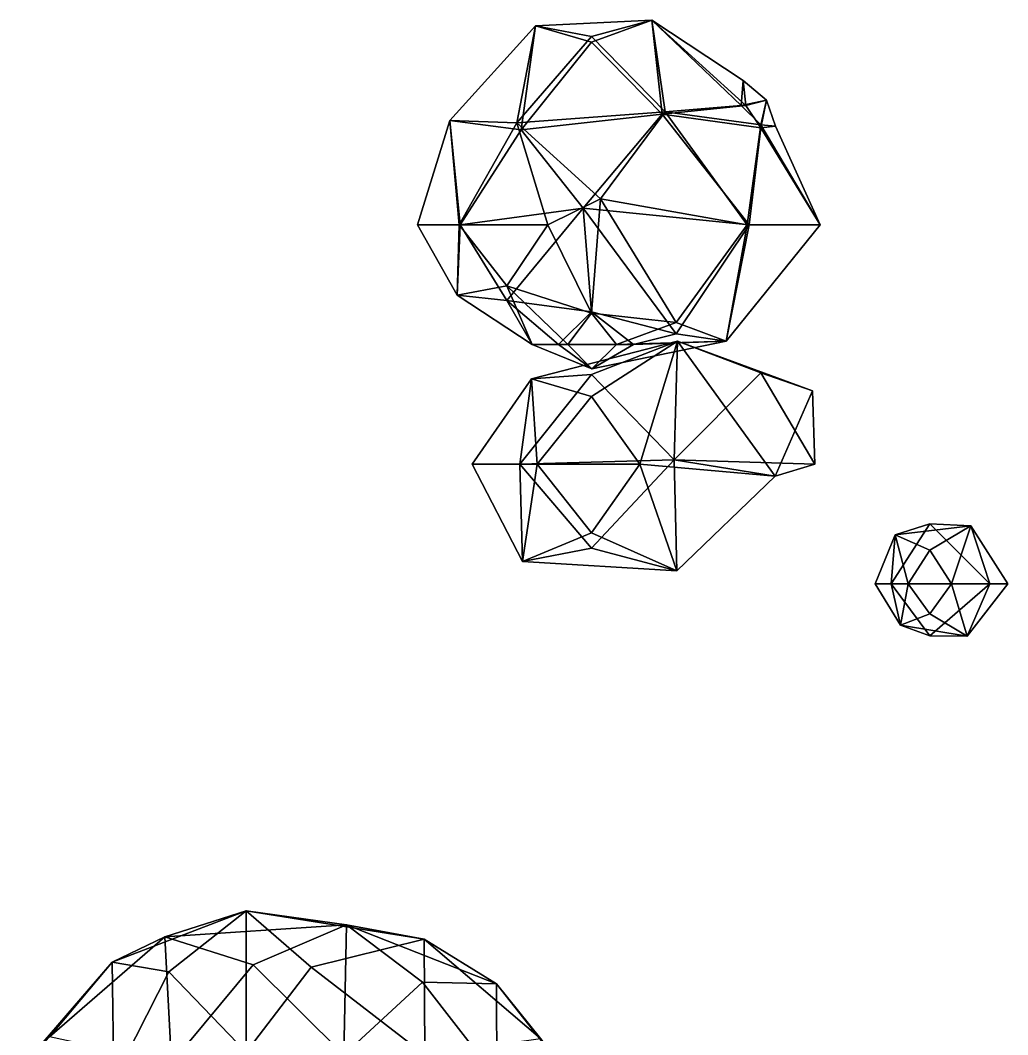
# Model space of a CAD drawing. Extents: x 290095 to 295679, y 4553756 to 4561441.
# Drawn here: x 293388.3 to 293535.4, y 4559053.5 to 4559204.7 of the extents above; entities that cross this region are included whole.
import ezdxf

# ---------------------------------------------------------------- set-up
doc = ezdxf.new("R2010")
doc.units = 0
doc.layers.add('Au_ppm_Pref_-_0_5', color=7, linetype='CONTINUOUS')

msp = doc.modelspace()

# ---------------------------------------------------------------- linework, layer by layer
at = {"layer": 'Au_ppm_Pref_-_0_5'}
for points in [[(293482.38, 4559204.69, 1799.62), (293473.41, 4559202.27, 1803.04), (293465.04, 4559203.85, 1799.62)], [(293482.38, 4559204.69, 1799.62), (293465.04, 4559203.85, 1799.62), (293473.41, 4559201.43, 1796.47)], [(293482.38, 4559204.69, 1799.62), (293484.36, 4559191.05, 1804.46), (293473.41, 4559202.27, 1803.04)], [(293482.38, 4559204.69, 1799.62), (293473.41, 4559201.43, 1796.47), (293483.92, 4559190.72, 1795.09)], [(293495.69, 4559192.01, 1800.99), (293484.36, 4559191.05, 1804.46), (293482.38, 4559204.69, 1799.62)], [(293495.69, 4559192.01, 1800.99), (293482.38, 4559204.69, 1799.62), (293495.97, 4559195.73, 1799.62)], [(293496.37, 4559192.01, 1798.56), (293495.97, 4559195.73, 1799.62), (293482.38, 4559204.69, 1799.62)], [(293496.37, 4559192.01, 1798.56), (293482.38, 4559204.69, 1799.62), (293483.92, 4559190.72, 1795.09)], [(293452.3, 4559189.76, 1799.62), (293465.04, 4559203.85, 1799.62), (293462.29, 4559189.39, 1803.98)], [(293465.04, 4559203.85, 1799.62), (293452.3, 4559189.76, 1799.62), (293462.92, 4559188.39, 1795.88)], [(293465.04, 4559203.85, 1799.62), (293473.41, 4559202.27, 1803.04), (293462.29, 4559189.39, 1803.98)], [(293465.04, 4559203.85, 1799.62), (293462.92, 4559188.39, 1795.88), (293473.41, 4559201.43, 1796.47)], [(293484.36, 4559191.05, 1804.46), (293462.29, 4559189.39, 1803.98), (293473.41, 4559202.27, 1803.04)], [(293473.41, 4559201.43, 1796.47), (293462.92, 4559188.39, 1795.88), (293483.92, 4559190.72, 1795.09)], [(293495.97, 4559195.73, 1799.62), (293499.47, 4559192.8, 1799.6), (293495.69, 4559192.01, 1800.99)], [(293495.97, 4559195.73, 1799.62), (293496.37, 4559192.01, 1798.56), (293499.47, 4559192.8, 1799.6)], [(293498.61, 4559188.66, 1798.5), (293496.37, 4559192.01, 1798.56), (293483.92, 4559190.72, 1795.09)], [(293498.61, 4559189.13, 1800.58), (293484.36, 4559191.05, 1804.46), (293495.69, 4559192.01, 1800.99)], [(293498.61, 4559189.13, 1800.58), (293495.69, 4559192.01, 1800.99), (293499.47, 4559192.8, 1799.6)], [(293498.61, 4559188.66, 1798.5), (293499.47, 4559192.8, 1799.6), (293496.37, 4559192.01, 1798.56)], [(293498.61, 4559188.66, 1798.5), (293500.8, 4559188.91, 1799.62), (293499.47, 4559192.8, 1799.6)], [(293500.8, 4559188.91, 1799.62), (293498.61, 4559189.13, 1800.58), (293499.47, 4559192.8, 1799.6)], [(293474.74, 4559178.11, 1803.62), (293462.29, 4559189.39, 1803.98), (293484.36, 4559191.05, 1804.46)], [(293483.92, 4559190.72, 1795.09), (293462.92, 4559188.39, 1795.88), (293472.15, 4559176.7, 1795.9)], [(293496.89, 4559174.19, 1794.49), (293483.92, 4559190.72, 1795.09), (293472.15, 4559176.7, 1795.9)], [(293474.74, 4559178.11, 1803.62), (293484.36, 4559191.05, 1804.46), (293496.6, 4559174.19, 1804.61)], [(293498.61, 4559188.66, 1798.5), (293483.92, 4559190.72, 1795.09), (293496.89, 4559174.19, 1794.49)], [(293498.61, 4559189.13, 1800.58), (293496.6, 4559174.19, 1804.61), (293484.36, 4559191.05, 1804.46)], [(293447.48, 4559174.19, 1799.62), (293452.3, 4559189.76, 1799.62), (293453.67, 4559174.19, 1802.98)], [(293452.3, 4559189.76, 1799.62), (293447.48, 4559174.19, 1799.62), (293453.85, 4559174.19, 1796.34)], [(293452.3, 4559189.76, 1799.62), (293462.29, 4559189.39, 1803.98), (293453.67, 4559174.19, 1802.98)], [(293452.3, 4559189.76, 1799.62), (293453.85, 4559174.19, 1796.34), (293462.92, 4559188.39, 1795.88)], [(293466.91, 4559174.19, 1802.49), (293453.67, 4559174.19, 1802.98), (293462.29, 4559189.39, 1803.98)], [(293474.74, 4559178.11, 1803.62), (293466.91, 4559174.19, 1802.49), (293462.29, 4559189.39, 1803.98)], [(293498.61, 4559189.13, 1800.58), (293507.48, 4559174.19, 1799.62), (293496.6, 4559174.19, 1804.61)], [(293498.61, 4559189.13, 1800.58), (293500.8, 4559188.91, 1799.62), (293507.48, 4559174.19, 1799.62)], [(293462.92, 4559188.39, 1795.88), (293453.85, 4559174.19, 1796.34), (293472.15, 4559176.7, 1795.9)], [(293498.61, 4559188.66, 1798.5), (293496.89, 4559174.19, 1794.49), (293507.48, 4559174.19, 1799.62)], [(293498.61, 4559188.66, 1798.5), (293507.48, 4559174.19, 1799.62), (293500.8, 4559188.91, 1799.62)], [(293474.74, 4559178.11, 1803.62), (293473.41, 4559161.04, 1801.17), (293466.91, 4559174.19, 1802.49)], [(293473.41, 4559161.04, 1801.17), (293474.74, 4559178.11, 1803.62), (293486.01, 4559159.66, 1804.46)], [(293474.74, 4559178.11, 1803.62), (293496.6, 4559174.19, 1804.61), (293486.01, 4559159.66, 1804.46)], [(293472.15, 4559176.7, 1795.9), (293453.85, 4559174.19, 1796.34), (293460.81, 4559162.96, 1795.87)], [(293460.81, 4559162.96, 1795.87), (293473.41, 4559161.27, 1797.98), (293472.15, 4559176.7, 1795.9)], [(293496.89, 4559174.19, 1794.49), (293472.15, 4559176.7, 1795.9), (293486.01, 4559157.95, 1794.2)], [(293486.01, 4559157.95, 1794.2), (293472.15, 4559176.7, 1795.9), (293473.41, 4559161.27, 1797.98)], [(293453.41, 4559163.72, 1799.62), (293447.48, 4559174.19, 1799.62), (293453.67, 4559174.19, 1802.98)], [(293447.48, 4559174.19, 1799.62), (293453.41, 4559163.72, 1799.62), (293453.85, 4559174.19, 1796.34)], [(293453.41, 4559163.72, 1799.62), (293453.67, 4559174.19, 1802.98), (293460.81, 4559165.14, 1802.63)], [(293453.41, 4559163.72, 1799.62), (293460.81, 4559162.96, 1795.87), (293453.85, 4559174.19, 1796.34)], [(293466.91, 4559174.19, 1802.49), (293460.81, 4559165.14, 1802.63), (293453.67, 4559174.19, 1802.98)], [(293473.41, 4559161.04, 1801.17), (293460.81, 4559165.14, 1802.63), (293466.91, 4559174.19, 1802.49)], [(293496.89, 4559174.19, 1794.49), (293486.01, 4559157.95, 1794.2), (293493.47, 4559156.86, 1799.62)], [(293493.47, 4559156.86, 1799.62), (293486.01, 4559159.66, 1804.46), (293496.6, 4559174.19, 1804.61)], [(293496.89, 4559174.19, 1794.49), (293493.47, 4559156.86, 1799.62), (293507.48, 4559174.19, 1799.62)], [(293507.48, 4559174.19, 1799.62), (293493.47, 4559156.86, 1799.62), (293496.6, 4559174.19, 1804.61)], [(293460.81, 4559165.14, 1802.63), (293464.58, 4559156.37, 1799.62), (293453.41, 4559163.72, 1799.62)], [(293473.41, 4559161.04, 1801.17), (293469.87, 4559156.37, 1801.28), (293460.81, 4559165.14, 1802.63)], [(293460.81, 4559165.14, 1802.63), (293469.87, 4559156.37, 1801.28), (293464.58, 4559156.37, 1799.62)], [(293460.81, 4559162.96, 1795.87), (293453.41, 4559163.72, 1799.62), (293464.58, 4559156.37, 1799.62)], [(293460.81, 4559162.96, 1795.87), (293464.58, 4559156.37, 1799.62), (293468.47, 4559156.37, 1797.29)], [(293460.81, 4559162.96, 1795.87), (293468.47, 4559156.37, 1797.29), (293473.41, 4559161.27, 1797.98)], [(293473.41, 4559161.27, 1797.98), (293468.47, 4559156.37, 1797.29), (293479.65, 4559156.37, 1796.67)], [(293473.41, 4559161.04, 1801.17), (293477.14, 4559156.37, 1801.37), (293469.87, 4559156.37, 1801.28)], [(293486.01, 4559157.95, 1794.2), (293473.41, 4559161.27, 1797.98), (293479.65, 4559156.37, 1796.67)], [(293473.41, 4559161.04, 1801.17), (293486.01, 4559159.66, 1804.46), (293477.14, 4559156.37, 1801.37)], [(293477.14, 4559156.37, 1801.37), (293486.01, 4559159.66, 1804.46), (293493.47, 4559156.86, 1799.62)], [(293493.47, 4559156.86, 1799.62), (293486.01, 4559157.95, 1794.2), (293479.65, 4559156.37, 1796.67)], [(293464.44, 4559151.24, 1769.92), (293486.23, 4559156.87, 1770.08), (293473.41, 4559151.9, 1774.37)], [(293473.41, 4559148.61, 1766.57), (293486.23, 4559156.87, 1770.08), (293464.44, 4559151.24, 1769.92)], [(293473.43, 4559152.74, 1799.48), (293464.58, 4559156.37, 1799.62), (293469.87, 4559156.37, 1801.28)], [(293464.58, 4559156.37, 1799.62), (293473.43, 4559152.74, 1799.48), (293468.47, 4559156.37, 1797.29)], [(293479.65, 4559156.37, 1796.67), (293468.47, 4559156.37, 1797.29), (293473.43, 4559152.74, 1799.48)], [(293473.43, 4559152.74, 1799.48), (293469.87, 4559156.37, 1801.28), (293477.14, 4559156.37, 1801.37)], [(293480.6, 4559138.55, 1766.53), (293486.23, 4559156.87, 1770.08), (293473.41, 4559148.61, 1766.57)], [(293486.23, 4559156.87, 1770.08), (293485.7, 4559139.17, 1776.13), (293473.41, 4559151.9, 1774.37)], [(293493.47, 4559156.86, 1799.62), (293473.43, 4559152.74, 1799.48), (293477.14, 4559156.37, 1801.37)], [(293473.43, 4559152.74, 1799.48), (293493.47, 4559156.86, 1799.62), (293479.65, 4559156.37, 1796.67)], [(293500.77, 4559136.77, 1768.97), (293486.23, 4559156.87, 1770.08), (293480.6, 4559138.55, 1766.53)], [(293498.61, 4559152.18, 1774.46), (293485.7, 4559139.17, 1776.13), (293486.23, 4559156.87, 1770.08)], [(293506.33, 4559149.47, 1769.92), (293498.61, 4559152.18, 1774.46), (293486.23, 4559156.87, 1770.08)], [(293500.77, 4559136.77, 1768.97), (293506.33, 4559149.47, 1769.92), (293486.23, 4559156.87, 1770.08)], [(293455.63, 4559138.55, 1769.92), (293464.44, 4559151.24, 1769.92), (293462.7, 4559138.55, 1774.97)], [(293464.44, 4559151.24, 1769.92), (293455.63, 4559138.55, 1769.92), (293465.32, 4559138.55, 1766.1)], [(293464.44, 4559151.24, 1769.92), (293473.41, 4559151.9, 1774.37), (293462.7, 4559138.55, 1774.97)], [(293462.7, 4559138.55, 1774.97), (293473.41, 4559151.9, 1774.37), (293485.7, 4559139.17, 1776.13)], [(293464.44, 4559151.24, 1769.92), (293465.32, 4559138.55, 1766.1), (293473.41, 4559148.61, 1766.57)], [(293498.61, 4559152.18, 1774.46), (293506.69, 4559138.55, 1773.73), (293485.7, 4559139.17, 1776.13)], [(293506.33, 4559149.47, 1769.92), (293506.69, 4559138.55, 1773.73), (293498.61, 4559152.18, 1774.46)], [(293480.6, 4559138.55, 1766.53), (293473.41, 4559148.61, 1766.57), (293465.32, 4559138.55, 1766.1)], [(293506.33, 4559149.47, 1769.92), (293500.77, 4559136.77, 1768.97), (293506.69, 4559138.55, 1773.73)], [(293473.41, 4559126.02, 1774.1), (293462.7, 4559138.55, 1774.97), (293485.7, 4559139.17, 1776.13)], [(293486.11, 4559122.65, 1770.37), (293473.41, 4559126.02, 1774.1), (293485.7, 4559139.17, 1776.13)], [(293485.7, 4559139.17, 1776.13), (293500.77, 4559136.77, 1768.97), (293486.11, 4559122.65, 1770.37)], [(293506.69, 4559138.55, 1773.73), (293500.77, 4559136.77, 1768.97), (293485.7, 4559139.17, 1776.13)], [(293463.14, 4559124.03, 1769.92), (293455.63, 4559138.55, 1769.92), (293462.7, 4559138.55, 1774.97)], [(293455.63, 4559138.55, 1769.92), (293463.14, 4559124.03, 1769.92), (293465.32, 4559138.55, 1766.1)], [(293463.14, 4559124.03, 1769.92), (293462.7, 4559138.55, 1774.97), (293473.41, 4559126.02, 1774.1)], [(293463.14, 4559124.03, 1769.92), (293473.41, 4559128.32, 1766.51), (293465.32, 4559138.55, 1766.1)], [(293480.6, 4559138.55, 1766.53), (293465.32, 4559138.55, 1766.1), (293473.41, 4559128.32, 1766.51)], [(293480.6, 4559138.55, 1766.53), (293473.41, 4559128.32, 1766.51), (293486.11, 4559122.65, 1770.37)], [(293500.77, 4559136.77, 1768.97), (293480.6, 4559138.55, 1766.53), (293486.11, 4559122.65, 1770.37)], [(293518.65, 4559128.03, 1870.89), (293518.03, 4559120.74, 1868.16), (293523.81, 4559129.67, 1867.91)], [(293523.81, 4559129.67, 1867.91), (293518.03, 4559120.74, 1868.16), (293532.74, 4559120.74, 1866.68)], [(293529.9, 4559129.36, 1870.89), (293518.65, 4559128.03, 1870.89), (293523.81, 4559129.67, 1867.91)], [(293518.65, 4559128.03, 1870.89), (293529.9, 4559129.36, 1870.89), (293523.81, 4559125.75, 1872.56)], [(293529.9, 4559129.36, 1870.89), (293523.81, 4559129.67, 1867.91), (293532.74, 4559120.74, 1866.68)], [(293527.02, 4559120.74, 1872.4), (293523.81, 4559125.75, 1872.56), (293529.9, 4559129.36, 1870.89)], [(293527.02, 4559120.74, 1872.4), (293529.9, 4559129.36, 1870.89), (293535.4, 4559120.74, 1870.89)], [(293535.4, 4559120.74, 1870.89), (293529.9, 4559129.36, 1870.89), (293532.74, 4559120.74, 1866.68)], [(293463.14, 4559124.03, 1769.92), (293486.11, 4559122.65, 1770.37), (293473.41, 4559128.32, 1766.51)], [(293515.65, 4559120.74, 1870.89), (293518.65, 4559128.03, 1870.89), (293520.58, 4559120.74, 1872.41)], [(293518.65, 4559128.03, 1870.89), (293515.65, 4559120.74, 1870.89), (293518.03, 4559120.74, 1868.16)], [(293518.65, 4559128.03, 1870.89), (293523.81, 4559125.75, 1872.56), (293520.58, 4559120.74, 1872.41)], [(293486.11, 4559122.65, 1770.37), (293463.14, 4559124.03, 1769.92), (293473.41, 4559126.02, 1774.1)], [(293527.02, 4559120.74, 1872.4), (293520.58, 4559120.74, 1872.41), (293523.81, 4559125.75, 1872.56)], [(293519.43, 4559114.55, 1870.89), (293515.65, 4559120.74, 1870.89), (293520.58, 4559120.74, 1872.41)], [(293515.65, 4559120.74, 1870.89), (293519.43, 4559114.55, 1870.89), (293518.03, 4559120.74, 1868.16)], [(293519.43, 4559114.55, 1870.89), (293523.81, 4559112.95, 1868.29), (293518.03, 4559120.74, 1868.16)], [(293532.74, 4559120.74, 1866.68), (293518.03, 4559120.74, 1868.16), (293523.81, 4559112.95, 1868.29)], [(293519.43, 4559114.55, 1870.89), (293520.58, 4559120.74, 1872.41), (293523.81, 4559116.23, 1872.39)], [(293527.02, 4559120.74, 1872.4), (293523.81, 4559116.23, 1872.39), (293520.58, 4559120.74, 1872.41)], [(293527.02, 4559120.74, 1872.4), (293529.34, 4559112.91, 1870.89), (293523.81, 4559116.23, 1872.39)], [(293529.34, 4559112.91, 1870.89), (293532.74, 4559120.74, 1866.68), (293523.81, 4559112.95, 1868.29)], [(293527.02, 4559120.74, 1872.4), (293535.4, 4559120.74, 1870.89), (293529.34, 4559112.91, 1870.89)], [(293529.34, 4559112.91, 1870.89), (293535.4, 4559120.74, 1870.89), (293532.74, 4559120.74, 1866.68)], [(293529.34, 4559112.91, 1870.89), (293519.43, 4559114.55, 1870.89), (293523.81, 4559116.23, 1872.39)], [(293519.43, 4559114.55, 1870.89), (293529.34, 4559112.91, 1870.89), (293523.81, 4559112.95, 1868.29)], [(293410.41, 4559062.92, 1717.92), (293421.96, 4559071.99, 1721.96), (293401.97, 4559064.36, 1723.07)], [(293401.97, 4559064.36, 1723.07), (293421.96, 4559071.99, 1721.96), (293409.82, 4559068.14, 1728.35)], [(293436.9, 4559069.9, 1728.89), (293409.82, 4559068.14, 1728.35), (293421.96, 4559071.99, 1721.96)], [(293421.93, 4559050.94, 1715.09), (293421.96, 4559071.99, 1721.96), (293410.41, 4559062.92, 1717.92)], [(293421.96, 4559071.99, 1721.96), (293421.93, 4559050.94, 1715.09), (293431.63, 4559063.59, 1717.71)], [(293436.9, 4559069.9, 1728.89), (293421.96, 4559071.99, 1721.96), (293448.47, 4559067.79, 1722.35)], [(293431.63, 4559063.59, 1717.71), (293448.47, 4559067.79, 1722.35), (293421.96, 4559071.99, 1721.96)], [(293436.9, 4559069.9, 1728.89), (293423.01, 4559063.92, 1733.16), (293409.82, 4559068.14, 1728.35)], [(293436.51, 4559050.53, 1734.75), (293423.01, 4559063.92, 1733.16), (293436.9, 4559069.9, 1728.89)], [(293436.51, 4559050.53, 1734.75), (293436.9, 4559069.9, 1728.89), (293448.21, 4559061.38, 1732.32)], [(293448.21, 4559061.38, 1732.32), (293436.9, 4559069.9, 1728.89), (293459.24, 4559061.11, 1727.03)], [(293436.9, 4559069.9, 1728.89), (293448.47, 4559067.79, 1722.35), (293459.24, 4559061.11, 1727.03)], [(293410.81, 4559049.29, 1734.2), (293392.66, 4559053.23, 1729.6), (293409.82, 4559068.14, 1728.35)], [(293401.97, 4559064.36, 1723.07), (293409.82, 4559068.14, 1728.35), (293392.66, 4559053.23, 1729.6)], [(293410.81, 4559049.29, 1734.2), (293409.82, 4559068.14, 1728.35), (293423.01, 4559063.92, 1733.16)], [(293448.56, 4559050.51, 1716.05), (293448.47, 4559067.79, 1722.35), (293431.63, 4559063.59, 1717.71)], [(293448.56, 4559050.51, 1716.05), (293465.78, 4559052.97, 1721.19), (293448.47, 4559067.79, 1722.35)], [(293465.78, 4559052.97, 1721.19), (293459.24, 4559061.11, 1727.03), (293448.47, 4559067.79, 1722.35)], [(293388.31, 4559048.47, 1723), (293401.97, 4559064.36, 1723.07), (293392.66, 4559053.23, 1729.6)], [(293388.31, 4559048.47, 1723), (293402.23, 4559046.78, 1717), (293401.97, 4559064.36, 1723.07)], [(293410.41, 4559062.92, 1717.92), (293401.97, 4559064.36, 1723.07), (293402.23, 4559046.78, 1717)], [(293410.81, 4559049.29, 1734.2), (293423.01, 4559063.92, 1733.16), (293436.51, 4559050.53, 1734.75)], [(293421.93, 4559050.94, 1715.09), (293448.56, 4559050.51, 1716.05), (293431.63, 4559063.59, 1717.71)], [(293402.23, 4559046.78, 1717), (293421.93, 4559050.94, 1715.09), (293410.41, 4559062.92, 1717.92)], [(293459.29, 4559047.1, 1732.78), (293436.51, 4559050.53, 1734.75), (293448.21, 4559061.38, 1732.32)], [(293459.29, 4559047.1, 1732.78), (293448.21, 4559061.38, 1732.32), (293459.24, 4559061.11, 1727.03)], [(293459.29, 4559047.1, 1732.78), (293459.24, 4559061.11, 1727.03), (293469.41, 4559048.21, 1727.63)], [(293465.78, 4559052.97, 1721.19), (293469.41, 4559048.21, 1727.63), (293459.24, 4559061.11, 1727.03)]]:
    msp.add_3dface(points, dxfattribs=at)

doc.saveas('drawing.dxf')
